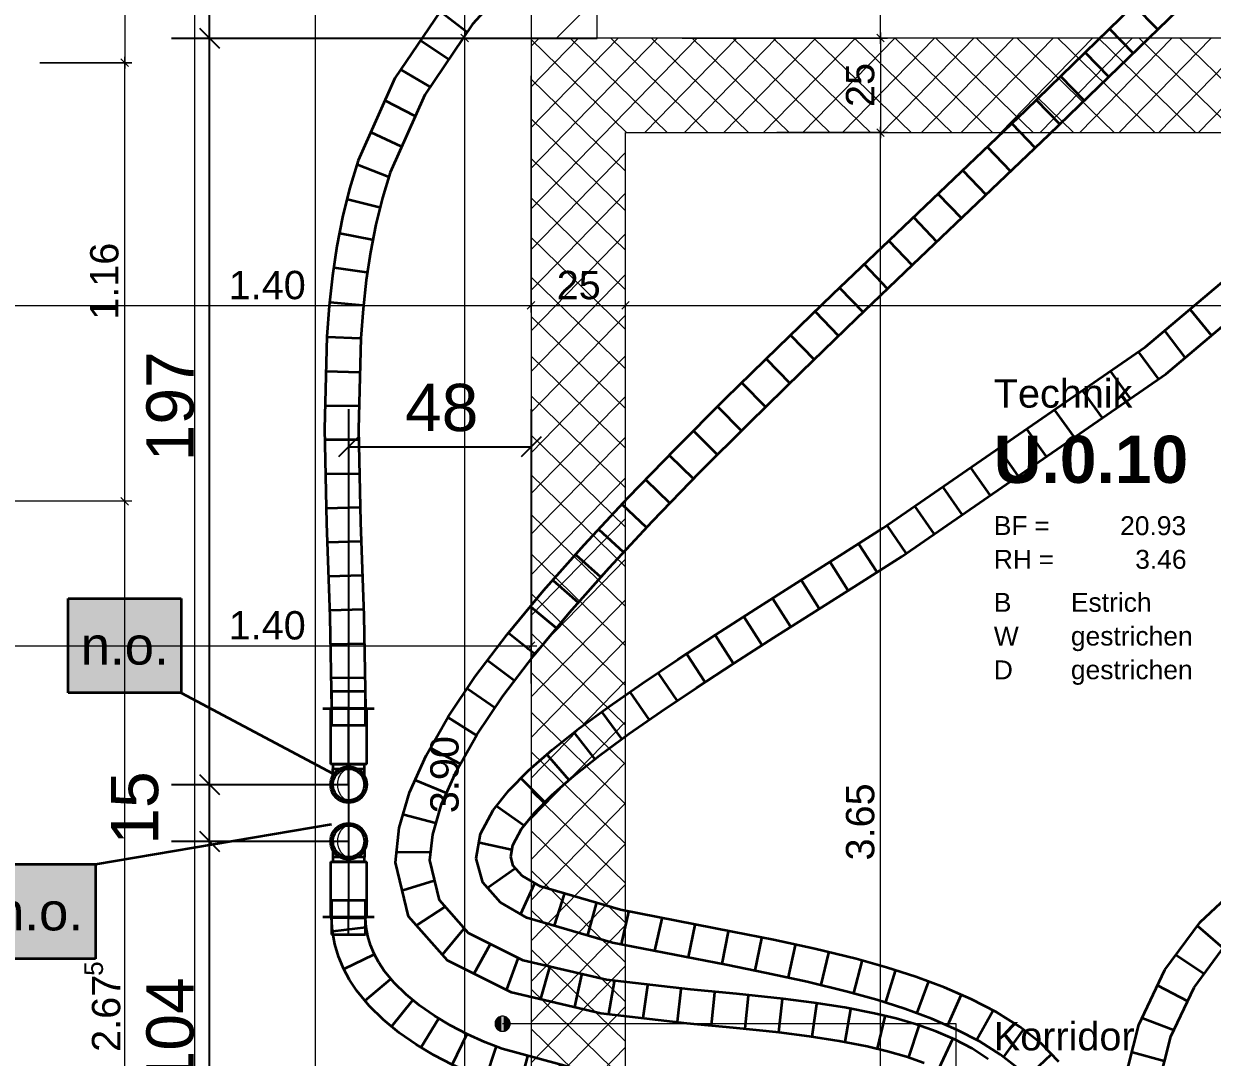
# Model space of a CAD drawing. Extents: x 0 to 1189, y 0 to 841.
# Drawn here: x 138.9 to 201.8, y 480.2 to 534.9 of the extents above; entities that cross this region are included whole.
import ezdxf
from ezdxf.lldxf.tags import DXFTag

# ---------------------------------------------------------------- set-up
doc = ezdxf.new("R2010")
doc.units = 0
doc.linetypes.add('_Hiddenline_', pattern=[3, 2, -1])
doc.layers.get('0').update_dxf_attribs({"lineweight": 35})
for name, color, linetype, lineweight in [('211.5 Stahlbeton Kontur', 7, 'Continuous', 25), ('211.5 Stahlbeton Schraffur', 7, 'Continuous', 25), ('211.6 Mauerwerk Kontur', 7, 'Continuous', 25), ('211.6 Mauerwerk Schraffur', 7, 'Continuous', 25), ('Bemassung', 7, 'Continuous', 25), ('Gebäude Kontur', 7, 'Continuous', 25), ('Raumstempel', 7, 'Continuous', 25)]:
    doc.layers.add(name, color=color, linetype=linetype, lineweight=lineweight)
for name, color, linetype, lineweight, true_color in [('L_Abluft_eingelegt', 7, 'fein_strichliert', 35, 0xffcc00), ('L_Mass', 5, 'Continuous', 25, 0x0000ff), ('L_Zuluft_eingelegt', 1, 'fein_strichliert', 35, 0xff0000)]:
    doc.layers.add(name, color=color, linetype=linetype, lineweight=lineweight, true_color=true_color)
doc.styles.get("Standard").update_dxf_attribs({"font": 'arial.ttf'})
tags = doc.linetypes.add('fein_strichliert', pattern=[4, 1, -2, 1]).pattern_tags.tags
tags[8:9] = [DXFTag(74, 4), DXFTag(75, 0), DXFTag(340, '0'), DXFTag(46, 0.0), DXFTag(50, 0.0), DXFTag(44, 0.0), DXFTag(45, 0.0)]
tags[6:7] = [DXFTag(74, 4), DXFTag(75, 0), DXFTag(340, '0'), DXFTag(46, 0.0), DXFTag(50, 0.0), DXFTag(44, 0.0), DXFTag(45, 0.0)]
tags[4:5] = [DXFTag(74, 4), DXFTag(75, 0), DXFTag(340, '0'), DXFTag(46, 0.0), DXFTag(50, 0.0), DXFTag(44, 0.0), DXFTag(45, 0.0)]
tags = doc.linetypes.add('Strichlin_lang', pattern=[0.5, 0.3, -0.2]).pattern_tags.tags
tags[6:7] = [DXFTag(74, 4), DXFTag(75, 0), DXFTag(340, '0'), DXFTag(46, 1.0), DXFTag(50, 0.0), DXFTag(44, 0.0), DXFTag(45, 0.0)]
tags[4:5] = [DXFTag(74, 4), DXFTag(75, 0), DXFTag(340, '0'), DXFTag(46, 1.0), DXFTag(50, 0.0), DXFTag(44, 0.0), DXFTag(45, 0.0)]
tags = doc.linetypes.add('STRICHPUNKT2', pattern=[12.7, 6.35, -3.175, 0, -3.175]).pattern_tags.tags
tags[10:11] = [DXFTag(74, 4), DXFTag(75, 0), DXFTag(340, '0'), DXFTag(46, 0.0), DXFTag(50, 0.0), DXFTag(44, 0.0), DXFTag(45, 0.0)]
tags[8:9] = [DXFTag(74, 4), DXFTag(75, 0), DXFTag(340, '0'), DXFTag(46, 0.0), DXFTag(50, 0.0), DXFTag(44, 0.0), DXFTag(45, 0.0)]
tags[6:7] = [DXFTag(74, 4), DXFTag(75, 0), DXFTag(340, '0'), DXFTag(46, 0.0), DXFTag(50, 0.0), DXFTag(44, 0.0), DXFTag(45, 0.0)]
tags[4:5] = [DXFTag(74, 4), DXFTag(75, 0), DXFTag(340, '0'), DXFTag(46, 0.0), DXFTag(50, 0.0), DXFTag(44, 0.0), DXFTag(45, 0.0)]

# ---------------------------------------------------------------- blocks, each defined once
blk = doc.blocks.new('Referenz-A0SO6TOG06', base_point=(4.401, 96.704))
at = {"layer": '211.5 Stahlbeton Kontur', "color": 0, "lineweight": 18}
for p, q in [((165.739, 534.141), (165.736, 456.142)), ((269.939, 534.138), (165.739, 534.141)), ((170.736, 456.141), (170.739, 529.141)), ((170.739, 529.141), (327.339, 529.136))]:
    blk.add_line(p, q, dxfattribs=at)
at = {"layer": '211.5 Stahlbeton Schraffur', "color": 0, "lineweight": 13}
for p, q in [((165.738, 525.104), (174.531, 534.141)), ((165.739, 533.709), (166.16, 534.141)), ((165.739, 531.558), (168.253, 534.141)), ((165.739, 529.407), (170.345, 534.141)), ((165.739, 527.255), (172.438, 534.141)), ((170.793, 529.141), (165.739, 534.059)), ((172.944, 529.141), (167.805, 534.141)), ((175.095, 529.141), (169.956, 534.141)), ((171.759, 529.141), (176.624, 534.141)), ((177.246, 529.141), (172.107, 534.141)), ((173.852, 529.141), (178.716, 534.141)), ((179.397, 529.141), (174.258, 534.141)), ((175.945, 529.141), (180.809, 534.141)), ((181.549, 529.141), (176.409, 534.141)), ((178.037, 529.141), (182.902, 534.141)), ((183.7, 529.141), (178.56, 534.141)), ((180.13, 529.141), (184.995, 534.141)), ((185.851, 529.141), (180.711, 534.141)), ((182.223, 529.141), (187.087, 534.141)), ((188.002, 529.141), (182.863, 534.141)), ((184.316, 529.141), (189.18, 534.141)), ((190.153, 529.141), (185.014, 534.141)), ((186.408, 529.141), (191.273, 534.141)), ((192.304, 529.141), (187.165, 534.141)), ((188.501, 529.141), (193.366, 534.141)), ((194.455, 529.141), (189.316, 534.141)), ((190.594, 529.141), (195.459, 534.141)), ((196.606, 529.14), (191.467, 534.141)), ((192.687, 529.141), (197.551, 534.14)), ((198.757, 529.14), (193.618, 534.141)), ((194.779, 529.14), (199.644, 534.14)), ((200.908, 529.14), (195.769, 534.141)), ((196.872, 529.14), (201.737, 534.14)), ((203.059, 529.14), (197.92, 534.14)), ((198.965, 529.14), (203.83, 534.14)), ((205.21, 529.14), (200.071, 534.14)), ((201.058, 529.14), (205.922, 534.14)), ((170.739, 527.102), (165.739, 531.966)), ((170.738, 525.009), (165.739, 529.873)), ((165.738, 522.953), (170.739, 528.092)), ((170.738, 522.916), (165.739, 527.781)), ((165.738, 520.802), (170.739, 525.941)), ((170.738, 520.823), (165.738, 525.688)), ((165.738, 518.651), (170.738, 523.79)), ((170.738, 518.73), (165.738, 523.595)), ((165.738, 516.5), (170.738, 521.639)), ((170.738, 516.638), (165.738, 521.502)), ((165.738, 514.349), (170.738, 519.488)), ((170.738, 514.545), (165.738, 519.41)), ((165.738, 512.198), (170.738, 517.337)), ((170.738, 512.452), (165.738, 517.317)), ((170.738, 510.359), (165.738, 515.224)), ((165.738, 510.047), (170.738, 515.186)), ((170.738, 508.267), (165.738, 513.131)), ((165.738, 507.896), (170.738, 513.035)), ((170.738, 506.174), (165.738, 511.038)), ((165.738, 505.745), (170.738, 510.884)), ((170.738, 504.081), (165.738, 508.946)), ((165.738, 503.594), (170.738, 508.733)), ((170.738, 501.988), (165.738, 506.853)), ((165.738, 501.443), (170.738, 506.582)), ((170.738, 499.896), (165.738, 504.76)), ((165.738, 499.291), (170.738, 504.431)), ((170.738, 497.803), (165.738, 502.667)), ((165.738, 497.14), (170.738, 502.28)), ((170.738, 495.71), (165.738, 500.575)), ((165.738, 494.989), (170.738, 500.128)), ((170.738, 493.617), (165.738, 498.482)), ((165.737, 492.838), (170.738, 497.977)), ((170.737, 491.524), (165.738, 496.389)), ((165.737, 490.687), (170.738, 495.826)), ((170.737, 489.432), (165.738, 494.296)), ((165.737, 488.536), (170.738, 493.675)), ((170.737, 487.339), (165.737, 492.204)), ((165.737, 486.385), (170.737, 491.524)), ((170.737, 485.246), (165.737, 490.111)), ((165.737, 484.234), (170.737, 489.373)), ((170.737, 483.153), (165.737, 488.018)), ((165.737, 482.083), (170.737, 487.222)), ((170.737, 481.061), (165.737, 485.925)), ((165.737, 479.932), (170.737, 485.071)), ((170.737, 478.968), (165.737, 483.833)), ((165.737, 477.781), (170.737, 482.92)), ((170.737, 476.875), (165.737, 481.74)), ((165.737, 475.63), (170.737, 480.769))]:
    blk.add_line(p, q, dxfattribs=at)
at = {"layer": '211.6 Mauerwerk Kontur', "color": 0, "lineweight": 18}
for p, q in [((165.739, 573.141), (165.739, 534.141)), ((169.24, 534.141), (169.24, 573.141)), ((165.739, 534.141), (169.24, 534.141))]:
    blk.add_line(p, q, dxfattribs=at)
at = {"layer": '211.6 Mauerwerk Schraffur', "color": 0, "lineweight": 13}
for p, q in [((167.081, 534.141), (169.24, 536.3)), ((169.203, 534.141), (169.24, 534.179))]:
    blk.add_line(p, q, dxfattribs=at)
at = {"layer": 'Bemassung', "color": 0, "lineweight": 13}
for p, q in [((184.23, 534.141), (184.23, 598.741)), ((162.23, 534.141), (162.23, 573.142)), ((144.23, 552.442), (144.23, 532.842)), ((163.739, 534.141), (161.855, 534.141)), ((163.739, 534.141), (161.855, 534.141)), ((162.43, 533.941), (162.03, 534.341)), ((162.03, 534.341), (162.43, 533.941)), ((162.23, 534.141), (162.23, 534.441)), ((162.23, 456.142), (162.23, 534.141)), ((162.23, 533.841), (162.23, 534.141)), ((173.739, 534.141), (184.605, 534.141)), ((184.605, 534.141), (177.24, 534.141)), ((184.03, 534.341), (184.43, 533.941)), ((184.43, 533.941), (184.03, 534.341)), ((184.23, 534.441), (184.23, 534.141)), ((184.23, 533.841), (184.23, 534.141)), ((184.23, 534.141), (184.23, 529.141)), ((144.605, 532.842), (139.739, 532.842)), ((139.739, 532.842), (144.605, 532.842)), ((144.43, 532.642), (144.03, 533.042)), ((144.03, 533.042), (144.43, 532.642)), ((144.23, 532.842), (144.23, 533.142)), ((144.23, 509.642), (144.23, 532.842)), ((144.23, 532.842), (144.23, 532.542)), ((165.739, 519.626), (165.739, 532.141)), ((165.739, 519.626), (165.739, 532.141)), ((184.605, 529.141), (178.739, 529.141)), ((178.739, 529.141), (184.605, 529.141)), ((184.43, 528.941), (184.03, 529.341)), ((184.03, 529.341), (184.43, 528.941)), ((184.23, 529.141), (184.23, 529.441)), ((184.23, 456.141), (184.23, 529.141)), ((184.23, 529.141), (184.23, 528.841)), ((170.739, 519.626), (170.739, 527.141)), ((170.739, 519.626), (170.739, 526.884)), ((165.539, 519.801), (165.939, 520.201)), ((165.939, 520.201), (165.539, 519.801)), ((170.939, 520.201), (170.539, 519.801)), ((170.539, 519.801), (170.939, 520.201)), ((137.738, 520.001), (165.739, 520.001)), ((165.439, 520.001), (165.739, 520.001)), ((165.739, 520.001), (166.039, 520.001)), ((165.739, 520.001), (170.739, 520.001)), ((170.439, 520.001), (170.739, 520.001)), ((170.739, 520.001), (256.739, 520.001)), ((170.739, 520.001), (171.039, 520.001)), ((144.605, 509.642), (133.738, 509.642)), ((144.605, 509.642), (139.738, 509.642)), ((144.03, 509.842), (144.43, 509.442)), ((144.43, 509.442), (144.03, 509.842)), ((144.23, 509.642), (144.23, 509.942)), ((144.23, 509.342), (144.23, 509.642)), ((144.23, 456.143), (144.23, 509.642)), ((137.738, 502.001), (165.738, 502.001)), ((165.538, 501.801), (165.938, 502.201)), ((165.738, 500.001), (165.738, 502.376)), ((165.738, 502.001), (166.038, 502.001))]:
    blk.add_line(p, q, dxfattribs=at)
at = {"layer": 'Gebäude Kontur', "color": 0, "linetype": 'Strichlin_lang', "lineweight": 13, "ltscale": 0.13}
for p, q in [((154.336, 388.637), (154.336, 545.741)), ((147.935, 382.241), (147.94, 539.341))]:
    blk.add_line(p, q, dxfattribs=at)
at = {"layer": 'Raumstempel', "color": 0, "lineweight": 13}
for p, q in [((163.833, 482.053), (163.83, 482.001)), ((163.83, 482.001), (163.833, 481.949)), ((163.843, 482.104), (163.833, 482.053)), ((163.833, 481.949), (163.843, 481.897)), ((163.86, 482.154), (163.843, 482.104)), ((163.843, 481.897), (163.86, 481.848)), ((163.883, 482.201), (163.86, 482.154)), ((163.86, 481.848), (163.883, 481.801)), ((163.912, 482.244), (163.883, 482.201)), ((163.947, 482.284), (163.912, 482.244)), ((163.986, 482.318), (163.947, 482.284)), ((164.03, 482.347), (163.986, 482.318)), ((164.077, 482.37), (164.03, 482.347)), ((164.126, 482.387), (164.077, 482.37)), ((164.177, 482.397), (164.126, 482.387)), ((164.23, 482.401), (164.177, 482.397)), ((164.282, 482.397), (164.23, 482.401)), ((188.23, 482.001), (164.23, 482.001)), ((164.333, 482.387), (164.282, 482.397)), ((164.383, 482.37), (164.333, 482.387)), ((164.43, 482.347), (164.383, 482.37)), ((164.473, 482.318), (164.43, 482.347)), ((164.512, 482.284), (164.473, 482.318)), ((164.547, 482.244), (164.512, 482.284)), ((164.576, 482.201), (164.547, 482.244)), ((164.599, 482.154), (164.576, 482.201)), ((164.576, 481.801), (164.599, 481.848)), ((164.616, 482.104), (164.599, 482.154)), ((164.599, 481.848), (164.616, 481.897)), ((164.626, 482.053), (164.616, 482.104)), ((164.616, 481.897), (164.626, 481.949)), ((164.63, 482.001), (164.626, 482.053)), ((164.626, 481.949), (164.63, 482.001)), ((188.23, 460.001), (188.23, 482.001)), ((163.883, 481.801), (163.912, 481.757)), ((163.912, 481.757), (163.947, 481.718)), ((163.947, 481.718), (163.986, 481.684)), ((163.986, 481.684), (164.03, 481.654)), ((164.03, 481.654), (164.077, 481.631)), ((164.077, 481.631), (164.126, 481.615)), ((164.126, 481.615), (164.177, 481.604)), ((164.177, 481.604), (164.23, 481.601)), ((164.23, 481.601), (164.282, 481.604)), ((164.282, 481.604), (164.333, 481.615)), ((164.333, 481.615), (164.383, 481.631)), ((164.383, 481.631), (164.43, 481.654)), ((164.43, 481.654), (164.473, 481.684)), ((164.473, 481.684), (164.512, 481.718)), ((164.512, 481.718), (164.547, 481.757)), ((164.547, 481.757), (164.576, 481.801))]:
    blk.add_line(p, q, dxfattribs=at)
for points in [[(163.835, 482.001), (163.83, 482.001), (163.835, 482.063)], [(163.835, 481.938), (163.835, 482.001), (163.83, 482.001)], [(163.849, 482.063), (163.835, 482.063), (163.849, 482.124)], [(163.844, 481.938), (163.835, 481.938), (163.835, 482.063)], [(163.849, 481.877), (163.849, 482.063), (163.835, 482.063)], [(163.849, 481.877), (163.844, 481.938), (163.835, 481.938)], [(163.873, 482.124), (163.849, 482.124), (163.873, 482.182)], [(163.869, 481.877), (163.849, 481.877), (163.849, 482.124)], [(163.873, 481.819), (163.873, 482.124), (163.849, 482.124)], [(163.873, 481.819), (163.869, 481.877), (163.849, 481.877)], [(163.906, 482.182), (163.873, 482.182), (163.906, 482.236)], [(163.902, 481.819), (163.873, 481.819), (163.873, 482.182)], [(163.906, 481.766), (163.906, 482.182), (163.873, 482.182)], [(163.906, 481.766), (163.902, 481.819), (163.873, 481.819)], [(163.947, 482.236), (163.906, 482.236), (163.947, 482.284)], [(163.943, 481.766), (163.906, 481.766), (163.906, 482.236)], [(163.947, 481.718), (163.947, 482.236), (163.906, 482.236)], [(163.994, 482.284), (163.947, 482.284), (163.994, 482.324)], [(163.991, 481.718), (163.947, 481.718), (163.947, 482.284)], [(163.994, 481.677), (163.994, 482.284), (163.947, 482.284)], [(164.048, 482.324), (163.994, 482.324), (164.048, 482.357)], [(164.045, 481.677), (163.994, 481.677), (163.994, 482.324)], [(164.048, 481.644), (164.048, 482.324), (163.994, 482.324)], [(164.106, 482.357), (164.048, 482.357), (164.106, 482.381)], [(164.104, 481.644), (164.048, 481.644), (164.048, 482.357)], [(164.106, 481.62), (164.106, 482.357), (164.048, 482.357)], [(164.167, 482.381), (164.106, 482.381), (164.167, 482.396)], [(164.166, 481.62), (164.106, 481.62), (164.106, 482.381)], [(164.167, 481.606), (164.167, 482.381), (164.106, 482.381)], [(164.23, 482.396), (164.167, 482.396), (164.23, 482.401)], [(164.229, 481.606), (164.167, 481.606), (164.167, 482.396)], [(164.23, 481.601), (164.23, 482.396), (164.167, 482.396)], [(164.292, 481.606), (164.23, 481.606), (164.23, 482.401)], [(164.292, 482.396), (164.23, 482.396), (164.23, 482.401)], [(164.292, 481.606), (164.292, 482.396), (164.23, 482.396)], [(164.353, 481.62), (164.292, 481.62), (164.292, 482.396)], [(164.353, 482.381), (164.293, 482.381), (164.292, 482.396)], [(164.353, 481.62), (164.353, 482.381), (164.293, 482.381)], [(164.411, 481.644), (164.353, 481.644), (164.353, 482.381)], [(164.411, 482.357), (164.355, 482.357), (164.353, 482.381)], [(164.411, 481.644), (164.411, 482.357), (164.355, 482.357)], [(164.465, 481.677), (164.411, 481.677), (164.411, 482.357)], [(164.465, 482.324), (164.414, 482.324), (164.411, 482.357)], [(164.465, 481.677), (164.465, 482.324), (164.414, 482.324)], [(164.512, 481.718), (164.465, 481.718), (164.465, 482.324)], [(164.512, 482.284), (164.468, 482.284), (164.465, 482.324)], [(164.512, 481.718), (164.512, 482.284), (164.468, 482.284)], [(164.553, 481.766), (164.512, 481.766), (164.512, 482.284)], [(164.553, 482.236), (164.516, 482.236), (164.512, 482.284)], [(164.553, 481.766), (164.553, 482.236), (164.516, 482.236)], [(164.586, 481.819), (164.553, 481.819), (164.553, 482.236)], [(164.586, 482.182), (164.557, 482.182), (164.553, 482.236)], [(164.553, 481.766), (164.586, 481.819), (164.553, 481.819)], [(164.586, 481.819), (164.586, 482.182), (164.557, 482.182)], [(164.61, 481.877), (164.586, 481.877), (164.586, 482.182)], [(164.61, 482.124), (164.591, 482.124), (164.586, 482.182)], [(164.586, 481.819), (164.61, 481.877), (164.586, 481.877)], [(164.61, 481.877), (164.61, 482.124), (164.591, 482.124)], [(164.625, 481.938), (164.61, 481.938), (164.61, 482.124)], [(164.625, 482.063), (164.615, 482.063), (164.61, 482.124)], [(164.61, 481.877), (164.625, 481.938), (164.61, 481.938)], [(164.625, 481.938), (164.625, 482.063), (164.615, 482.063)], [(164.63, 482.001), (164.625, 482.001), (164.625, 482.063)], [(164.625, 481.938), (164.63, 482.001), (164.625, 482.001)], [(163.947, 481.718), (163.943, 481.766), (163.906, 481.766)], [(163.994, 481.677), (163.991, 481.718), (163.947, 481.718)], [(164.048, 481.644), (164.045, 481.677), (163.994, 481.677)], [(164.106, 481.62), (164.104, 481.644), (164.048, 481.644)], [(164.167, 481.606), (164.166, 481.62), (164.106, 481.62)], [(164.23, 481.601), (164.229, 481.606), (164.167, 481.606)], [(164.23, 481.601), (164.292, 481.606), (164.23, 481.606)], [(164.292, 481.606), (164.353, 481.62), (164.292, 481.62)], [(164.353, 481.62), (164.411, 481.644), (164.353, 481.644)], [(164.411, 481.644), (164.465, 481.677), (164.411, 481.677)], [(164.465, 481.677), (164.512, 481.718), (164.465, 481.718)], [(164.512, 481.718), (164.553, 481.766), (164.512, 481.766)]]:
    blk.add_solid(points, dxfattribs=at)
at = {"layer": 'Bemassung', "color": 0, "linetype": 'Continuous', "lineweight": 13, "ltscale": 0.13, "attachment_point": 1, "rotation": 90}
for s, insert, char_height in [('{\\fArial;25}', (182.403, 530.497), 1.5), ('{\\fArial;1.16}', (142.401, 519.24), 1.5), ('{\\fArial;3.90}', (160.403, 493.14), 1.5), ('{\\fArial;3.65}', (182.403, 490.639), 1.5), ('{\\fArial;5}', (142.091, 484.533), 0.99), ('{\\fArial;2.67}', (142.496, 480.513), 1.5)]:
    blk.add_mtext(s, dxfattribs=dict(at, insert=insert, char_height=char_height))
at = {"layer": 'Bemassung', "color": 0, "linetype": 'Continuous', "lineweight": 13, "ltscale": 0.13, "char_height": 1.5, "attachment_point": 1}
for s, insert in [('{\\fArial;1.40}', (149.736, 521.829)), ('{\\fArial;25}', (167.095, 521.828)), ('{\\fArial;1.40}', (149.736, 503.829))]:
    blk.add_mtext(s, dxfattribs=dict(at, insert=insert))
at = {"layer": 'Raumstempel', "color": 0, "lineweight": 13, "attachment_point": 1}
for s, insert, char_height in [('{\\fArial;Technik}', (190.23, 516.093), 1.5), ('{\\fArial|b1|i0;U.0.10}', (190.23, 513.108), 2.5), ('{\\fArial;20.93}', (196.916, 508.848), 1), ('{\\fArial;BF}', (190.23, 508.855), 1), ('{\\fArial;=}', (192.376, 508.855), 1), ('{\\fArial;RH}', (190.23, 507.069), 1), ('{\\fArial;3.46}', (197.713, 507.068), 1), ('{\\fArial;=}', (192.601, 507.069), 1), ('{\\fArial;B}', (190.23, 504.792), 1), ('{\\fArial;Estrich}', (194.31, 504.793), 1), ('{\\fArial;W}', (190.23, 503.006), 1), ('{\\fArial;gestrichen}', (194.31, 503.009), 1), ('{\\fArial;D}', (190.23, 501.22), 1), ('{\\fArial;gestrichen}', (194.31, 501.226), 1), ('{\\fArial;Korridor}', (190.23, 482.093), 1.5)]:
    blk.add_mtext(s, dxfattribs=dict(at, insert=insert, char_height=char_height))
blk = doc.blocks.new('Lüftungsrohr ComfoTube 90_ Rolle à 50 m-A0SO6TOI06', base_point=(196.775, 474.934))
at = {"color": 0, "linetype": 'ByBlock', "lineweight": -2, "ltscale": 0.35}
for p, q in [((201.153, 487.381), (203.464, 489.547)), ((199.285, 484.851), (201.153, 487.381)), ((201.026, 487.165), (202.347, 486.023)), ((199.896, 485.637), (201.34, 484.655)), ((200.833, 483.926), (202.499, 486.184)), ((197.909, 481.939), (199.285, 484.851)), ((198.919, 484.017), (200.465, 483.207)), ((199.604, 481.327), (200.833, 483.926)), ((197.062, 478.638), (197.909, 481.939)), ((198.108, 482.299), (199.737, 481.671)), ((198.84, 478.344), (199.604, 481.327)), ((197.563, 480.494), (199.249, 480.039))]:
    blk.add_line(p, q, dxfattribs=at)
blk = doc.blocks.new('Lüftungsrohr ComfoTube 90_ Rolle à 50 m-A0SO6TRI06', base_point=(162.825, 474.934))
at = {"color": 0, "linetype": 'ByBlock', "lineweight": -2, "ltscale": 0.35}
for p, q in [((198.252, 517.806), (204.373, 522.982)), ((199.343, 516.38), (205.617, 521.685)), ((200.629, 519.785), (201.733, 518.432)), ((199.273, 518.637), (200.339, 517.254)), ((184.364, 508.216), (198.252, 517.806)), ((197.886, 517.524), (198.921, 516.118)), ((196.407, 516.503), (197.437, 515.093)), ((185.355, 506.722), (199.343, 516.38)), ((194.929, 515.482), (195.953, 514.068)), ((193.45, 514.461), (194.469, 513.044)), ((191.972, 513.441), (192.985, 512.019)), ((190.493, 512.42), (191.501, 510.994)), ((189.015, 511.399), (190.017, 509.97)), ((187.536, 510.378), (188.533, 508.945)), ((186.058, 509.358), (187.049, 507.92)), ((184.579, 508.337), (185.565, 506.896)), ((182.066, 506.751), (184.364, 508.216)), ((183.081, 507.37), (184.039, 505.911)), ((179.807, 505.317), (182.066, 506.751)), ((181.573, 506.41), (182.51, 504.937)), ((183.029, 505.238), (185.355, 506.722)), ((177.614, 503.925), (179.807, 505.317)), ((180.054, 505.446), (180.99, 503.972)), ((180.767, 503.804), (183.029, 505.238)), ((178.533, 504.481), (179.471, 503.008)), ((175.506, 502.574), (177.614, 503.925)), ((177.014, 503.512), (177.955, 502.042)), ((178.578, 502.413), (180.767, 503.804)), ((173.501, 501.267), (175.506, 502.574)), ((175.495, 502.539), (176.443, 501.073)), ((176.479, 501.068), (178.578, 502.413)), ((173.981, 501.553), (174.94, 500.093)), ((171.615, 500.005), (173.501, 501.267)), ((174.489, 499.771), (176.479, 501.068)), ((172.474, 500.552), (173.449, 499.103)), ((169.867, 498.787), (171.615, 500.005)), ((170.976, 499.531), (171.972, 498.097)), ((172.626, 498.524), (174.489, 499.771)), ((168.273, 497.614), (169.867, 498.787)), ((169.491, 498.481), (170.517, 497.068)), ((170.911, 497.329), (172.626, 498.524)), ((166.848, 496.485), (168.273, 497.614)), ((168.027, 497.389), (169.096, 496.009)), ((169.361, 496.189), (170.911, 497.329)), ((165.609, 495.397), (166.848, 496.485)), ((166.595, 496.231), (167.729, 494.904)), ((167.997, 495.108), (169.361, 496.189)), ((164.57, 494.344), (165.609, 495.397)), ((166.841, 494.092), (167.997, 495.108)), ((165.217, 494.966), (166.455, 493.735)), ((163.74, 493.304), (164.57, 494.344)), ((165.913, 493.152), (166.841, 494.092)), ((163.065, 492.056), (163.74, 493.304)), ((163.934, 493.507), (165.36, 492.499)), ((165.241, 492.31), (165.913, 493.152)), ((162.825, 490.745), (163.065, 492.056)), ((164.777, 491.453), (165.241, 492.31)), ((163.005, 491.594), (164.711, 491.222)), ((164.663, 490.83), (164.777, 491.453)), ((163.182, 489.468), (162.825, 490.745)), ((164.797, 490.35), (164.663, 490.83)), ((163.445, 489.217), (164.876, 490.217)), ((165.266, 489.823), (164.797, 490.35)), ((164.115, 488.419), (163.182, 489.468)), ((165.194, 487.82), (165.918, 489.409)), ((166.233, 489.257), (165.266, 489.823)), ((170.477, 488.023), (166.233, 489.257)), ((166.985, 487.196), (167.511, 488.861)), ((165.52, 487.597), (164.115, 488.419)), ((168.75, 486.683), (169.204, 488.369)), ((170.055, 486.279), (165.52, 487.597)), ((176.404, 486.868), (170.477, 488.023)), ((170.517, 486.213), (170.913, 487.914)), ((172.293, 485.867), (172.67, 487.572)), ((174.07, 485.52), (174.427, 487.229)), ((175.846, 485.174), (176.184, 486.887)), ((178.568, 486.439), (176.404, 486.868)), ((176.058, 485.109), (170.055, 486.279)), ((177.606, 484.826), (177.955, 486.536)), ((180.762, 485.964), (178.568, 486.439)), ((179.355, 484.458), (179.73, 486.163)), ((182.94, 485.429), (180.762, 485.964)), ((181.092, 484.061), (181.501, 485.758)), ((178.204, 484.683), (176.058, 485.109)), ((182.816, 483.627), (183.268, 485.313)), ((184.547, 484.979), (182.94, 485.429)), ((186.109, 484.48), (184.547, 484.979)), ((180.358, 484.217), (178.204, 484.683)), ((184.509, 483.134), (185.031, 484.8)), ((187.611, 483.925), (186.109, 484.48)), ((182.485, 483.695), (180.358, 484.217)), ((186.172, 482.57), (186.777, 484.208)), ((189.038, 483.306), (187.611, 483.925)), ((184.032, 483.262), (182.485, 483.695)), ((185.525, 482.785), (184.032, 483.262)), ((187.788, 481.92), (188.499, 483.514)), ((190.375, 482.614), (189.038, 483.306)), ((186.942, 482.261), (185.525, 482.785)), ((189.333, 481.161), (190.183, 482.686)), ((191.606, 481.839), (190.375, 482.614)), ((188.268, 481.686), (186.942, 482.261)), ((192.714, 480.97), (191.606, 481.839)), ((189.484, 481.056), (188.268, 481.686)), ((190.759, 480.255), (191.792, 481.662)), ((190.572, 480.371), (189.484, 481.056)), ((193.678, 479.995), (192.714, 480.97)), ((191.518, 479.629), (190.572, 480.371)), ((192, 479.175), (193.261, 480.383))]:
    blk.add_line(p, q, dxfattribs=at)
blk = doc.blocks.new('Lüftungsrohr ComfoTube 90_ Rolle à 50 m-A0SO6TSQ06', base_point=(158.571, 474.934))
at = {"color": 0, "linetype": 'ByBlock', "lineweight": -2, "ltscale": 0.35}
for p, q in [((191.92, 530.338), (199.261, 537.46)), ((193.164, 529.044), (200.525, 536.185)), ((197.656, 535.868), (198.881, 534.624)), ((196.365, 534.616), (197.587, 533.369)), ((195.075, 533.365), (196.293, 532.114)), ((193.785, 532.113), (195, 530.859)), ((184.704, 523.456), (191.92, 530.338)), ((192.494, 530.861), (193.706, 529.604)), ((185.944, 522.158), (193.164, 529.044)), ((191.197, 529.615), (192.407, 528.356)), ((189.895, 528.373), (191.104, 527.113)), ((188.593, 527.131), (189.801, 525.871)), ((187.291, 525.889), (188.498, 524.628)), ((185.989, 524.648), (187.195, 523.385)), ((181.714, 520.597), (184.704, 523.456)), ((184.686, 523.406), (185.892, 522.143)), ((182.957, 519.303), (185.944, 522.158)), ((183.385, 522.161), (184.592, 520.9)), ((182.083, 520.916), (183.292, 519.656)), ((178.815, 517.8), (181.714, 520.597)), ((180.784, 519.666), (181.996, 518.41)), ((180.067, 516.513), (182.957, 519.303)), ((179.487, 518.415), (180.703, 517.161)), ((176.028, 515.071), (178.815, 517.8)), ((178.195, 517.158), (179.414, 515.909)), ((177.291, 513.795), (180.067, 516.513)), ((176.906, 515.896), (178.131, 514.652)), ((173.374, 512.413), (176.028, 515.071)), ((175.622, 514.629), (176.853, 513.391)), ((174.346, 513.352), (175.584, 512.121)), ((174.653, 511.154), (177.291, 513.795)), ((170.871, 509.832), (173.374, 512.413)), ((173.074, 512.069), (174.321, 510.847)), ((171.816, 510.772), (173.073, 509.56)), ((172.172, 508.595), (174.653, 511.154)), ((168.541, 507.333), (170.871, 509.832)), ((170.564, 509.467), (171.833, 508.267)), ((169.87, 506.126), (172.172, 508.595)), ((169.33, 508.143), (170.613, 506.958)), ((166.404, 504.921), (168.541, 507.333)), ((168.107, 506.806), (169.406, 505.639)), ((167.768, 503.753), (169.87, 506.126)), ((166.904, 505.448), (168.222, 504.302)), ((164.48, 502.598), (166.404, 504.921)), ((165.726, 504.064), (167.067, 502.945)), ((165.887, 501.482), (167.768, 503.753)), ((162.788, 500.367), (164.48, 502.598)), ((164.565, 502.662), (165.931, 501.574)), ((164.249, 499.323), (165.887, 501.482)), ((163.457, 501.209), (164.857, 500.165)), ((161.349, 498.231), (162.788, 500.367)), ((162.384, 499.724), (163.822, 498.733)), ((162.874, 497.284), (164.249, 499.323)), ((160.182, 496.189), (161.349, 498.231)), ((161.357, 498.196), (162.84, 497.273)), ((161.785, 495.376), (162.874, 497.284)), ((160.435, 496.582), (161.977, 495.762)), ((159.311, 494.236), (160.182, 496.189)), ((160.999, 493.615), (161.785, 495.376)), ((159.627, 494.884), (161.238, 494.212)), ((158.763, 492.367), (159.311, 494.236)), ((160.531, 492.018), (160.999, 493.615)), ((158.996, 493.076), (160.684, 492.629)), ((158.571, 490.53), (158.763, 492.367)), ((160.388, 490.647), (160.531, 492.018)), ((158.658, 491.078), (160.404, 491.094)), ((160.889, 488.535), (160.388, 490.647)), ((159.247, 487.682), (158.571, 490.53)), ((158.945, 489.067), (160.614, 489.581)), ((159.701, 487.22), (161.164, 488.173)), ((162.431, 486.794), (160.889, 488.535)), ((161.317, 485.344), (159.247, 487.682)), ((161.07, 485.676), (162.183, 487.021)), ((165.315, 485.35), (162.431, 486.794)), ((162.725, 484.668), (163.575, 486.193)), ((164.701, 483.651), (161.317, 485.344)), ((164.457, 483.806), (165.061, 485.444)), ((169.735, 484.317), (165.315, 485.35)), ((166.249, 483.315), (166.73, 484.993)), ((168.053, 482.892), (168.432, 484.596)), ((174.178, 483.807), (169.735, 484.317)), ((169.859, 482.522), (170.149, 484.243)), ((171.669, 482.313), (171.914, 484.042)), ((173.48, 482.105), (173.68, 483.839)), ((176.606, 483.577), (174.178, 483.807)), ((169.427, 482.545), (164.701, 483.651)), ((175.281, 481.924), (175.461, 483.66)), ((179.083, 483.315), (176.606, 483.577)), ((177.072, 481.747), (177.253, 483.484)), ((178.853, 481.559), (179.051, 483.294)), ((180.73, 483.105), (179.083, 483.315)), ((182.347, 482.853), (180.73, 483.105)), ((173.991, 482.021), (169.427, 482.545)), ((180.613, 481.332), (180.862, 483.06)), ((183.915, 482.548), (182.347, 482.853)), ((182.357, 481.048), (182.671, 482.765)), ((185.054, 482.276), (183.915, 482.548)), ((176.427, 481.791), (173.991, 482.021)), ((184.073, 480.69), (184.478, 482.388)), ((186.146, 481.961), (185.054, 482.276)), ((185.738, 480.228), (186.281, 481.887)), ((187.187, 481.596), (186.146, 481.961)), ((178.875, 481.532), (176.427, 481.791)), ((180.478, 481.328), (178.875, 481.532)), ((182.038, 481.085), (180.478, 481.328)), ((188.17, 481.176), (187.187, 481.596)), ((187.317, 479.615), (188.056, 481.197)), ((183.534, 480.794), (182.038, 481.085)), ((184.596, 480.54), (183.534, 480.794)), ((189.085, 480.691), (188.17, 481.176)), ((189.925, 480.132), (189.085, 480.691)), ((185.6, 480.25), (184.596, 480.54)), ((186.537, 479.922), (185.6, 480.25))]:
    blk.add_line(p, q, dxfattribs=at)
blk = doc.blocks.new('Kunststoffbogen 90°-A0SO6TU806', base_point=(155.122, 493.691))
at = {"color": 0, "linetype": 'ByBlock', "lineweight": -2, "ltscale": 0.35}
for p, q in [((155.122, 498.671), (155.122, 495.731)), ((155.685, 498.671), (155.122, 498.671)), ((156.48, 498.671), (155.685, 498.671)), ((157.042, 498.671), (156.48, 498.671)), ((157.042, 495.731), (157.042, 498.671)), ((155.685, 495.731), (155.122, 495.731)), ((155.242, 495.731), (155.242, 495.491)), ((155.242, 495.731), (155.735, 495.731)), ((156.48, 495.731), (155.685, 495.731)), ((155.735, 495.731), (156.43, 495.731)), ((156.43, 495.731), (156.922, 495.731)), ((157.042, 495.731), (156.48, 495.731)), ((156.922, 495.491), (156.922, 495.731)), ((155.155, 494.899), (155.251, 495.131)), ((155.242, 495.273), (155.242, 495.491)), ((155.242, 495.491), (155.735, 495.491)), ((155.242, 495.071), (155.242, 495.273)), ((155.242, 494.897), (155.242, 495.071)), ((155.251, 495.131), (155.404, 495.33)), ((155.271, 494.868), (155.355, 495.071)), ((155.355, 495.071), (155.489, 495.245)), ((155.404, 495.33), (155.602, 495.482)), ((155.489, 495.245), (155.662, 495.378)), ((155.602, 495.482), (155.834, 495.578)), ((155.662, 495.378), (155.865, 495.462)), ((155.735, 495.491), (156.43, 495.491)), ((155.834, 495.578), (156.082, 495.611)), ((155.865, 495.462), (156.082, 495.491)), ((156.082, 495.611), (156.331, 495.578)), ((156.082, 495.491), (156.3, 495.462)), ((156.3, 495.462), (156.502, 495.378)), ((156.331, 495.578), (156.562, 495.482)), ((156.43, 495.491), (156.922, 495.491)), ((156.502, 495.378), (156.676, 495.245)), ((156.562, 495.482), (156.761, 495.33)), ((156.676, 495.245), (156.81, 495.071)), ((156.761, 495.33), (156.914, 495.131)), ((156.81, 495.071), (156.894, 494.868)), ((156.914, 495.131), (157.01, 494.899)), ((156.922, 495.273), (156.922, 495.491)), ((156.922, 495.071), (156.922, 495.273)), ((156.922, 494.897), (156.922, 495.071)), ((155.122, 494.651), (155.155, 494.899)), ((155.155, 494.402), (155.122, 494.651)), ((155.251, 494.171), (155.155, 494.402)), ((155.242, 494.763), (155.242, 494.897)), ((155.242, 494.651), (155.271, 494.868)), ((155.242, 494.679), (155.242, 494.763)), ((155.242, 494.651), (155.242, 494.679)), ((155.271, 494.433), (155.242, 494.651)), ((155.355, 494.231), (155.271, 494.433)), ((156.894, 494.433), (156.81, 494.231)), ((156.894, 494.868), (156.922, 494.651)), ((156.922, 494.651), (156.894, 494.433)), ((157.01, 494.402), (156.914, 494.171)), ((156.922, 494.763), (156.922, 494.897)), ((156.922, 494.679), (156.922, 494.763)), ((156.922, 494.651), (156.922, 494.679)), ((157.01, 494.899), (157.042, 494.651)), ((157.042, 494.651), (157.01, 494.402)), ((155.404, 493.972), (155.251, 494.171)), ((155.489, 494.057), (155.355, 494.231)), ((155.602, 493.819), (155.404, 493.972)), ((155.662, 493.923), (155.489, 494.057)), ((155.834, 493.723), (155.602, 493.819)), ((155.865, 493.839), (155.662, 493.923)), ((156.082, 493.811), (155.865, 493.839)), ((156.3, 493.839), (156.082, 493.811)), ((156.502, 493.923), (156.3, 493.839)), ((156.562, 493.819), (156.331, 493.723)), ((156.676, 494.057), (156.502, 493.923)), ((156.761, 493.972), (156.562, 493.819)), ((156.81, 494.231), (156.676, 494.057)), ((156.914, 494.171), (156.761, 493.972)), ((156.082, 493.691), (155.834, 493.723)), ((156.331, 493.723), (156.082, 493.691))]:
    blk.add_line(p, q, dxfattribs=at)
at = {"color": 0, "linetype": 'STRICHPUNKT2', "lineweight": 25, "ltscale": 0.25}
for p, q in [((156.082, 495.491), (156.082, 498.671)), ((156.082, 495.273), (156.082, 495.491)), ((156.082, 495.071), (156.082, 495.273)), ((156.082, 494.897), (156.082, 495.071)), ((156.082, 494.763), (156.082, 494.897)), ((156.082, 494.679), (156.082, 494.763)), ((156.082, 494.651), (156.082, 494.679)), ((156.082, 494.651), (156.082, 494.651))]:
    blk.add_line(p, q, dxfattribs=at)
at = {"color": 0, "linetype": '_Hiddenline_', "lineweight": 18}
for p, q in [((155.569, 495.02), (155.693, 495.239)), ((155.693, 495.239), (155.868, 495.42)), ((155.868, 495.42), (156.082, 495.551)), ((155.506, 494.776), (155.569, 495.02)), ((155.506, 494.525), (155.506, 494.776)), ((155.569, 494.282), (155.506, 494.525)), ((155.693, 494.062), (155.569, 494.282)), ((155.868, 493.881), (155.693, 494.062)), ((156.082, 493.751), (155.868, 493.881))]:
    blk.add_line(p, q, dxfattribs=at)
blk = doc.blocks.new('Bauteilbeschriftung-A0SO6TUA06', base_point=(141.234, 495.231))
at = {"color": 0, "linetype": 'Continuous', "lineweight": -2, "ltscale": 0.35}
for p, q in [((141.234, 504.501), (147.226, 504.501)), ((141.234, 499.501), (141.234, 504.501)), ((147.226, 504.501), (147.226, 499.501)), ((147.226, 499.501), (141.234, 499.501))]:
    blk.add_line(p, q, dxfattribs=at)
at = {"color": 0, "linetype": 'ByBlock', "lineweight": -2, "ltscale": 0.35}
blk.add_line((147.226, 499.501), (155.242, 495.231), dxfattribs=at)
at = {"color": 7, "linetype": 'ByBlock', "lineweight": -2, "ltscale": 0.35, "true_color": 0xffffff}
for points in [[(141.234, 499.501), (147.226, 499.501), (141.234, 504.501)], [(147.226, 499.501), (141.234, 504.501), (147.226, 504.501)]]:
    blk.add_solid(points, dxfattribs=at)
at = {"color": 0, "linetype": 'ByBlock', "lineweight": -2, "ltscale": 0.35, "insert": (141.9, 503.001), "char_height": 2, "attachment_point": 1}
blk.add_mtext('{\\fArial;n.o.}', dxfattribs=at)
blk = doc.blocks.new('Verbindungselement 90-A0SO6TUC06', base_point=(154.722, 497.771))
at = {"color": 0, "linetype": 'ByBlock', "lineweight": -2, "ltscale": 0.35}
for p, q in [((155.182, 499.571), (155.182, 497.771)), ((155.71, 499.571), (155.182, 499.571)), ((156.455, 499.571), (155.71, 499.571)), ((156.982, 499.571), (156.455, 499.571)), ((156.982, 497.771), (156.982, 499.571)), ((154.722, 498.671), (157.442, 498.671)), ((155.182, 498.671), (155.213, 498.671)), ((155.213, 498.671), (155.303, 498.671)), ((155.303, 498.671), (155.446, 498.671)), ((155.446, 498.671), (155.632, 498.671)), ((155.632, 498.671), (155.85, 498.671)), ((155.85, 498.671), (156.082, 498.671)), ((156.082, 498.671), (156.315, 498.671)), ((156.315, 498.671), (156.532, 498.671)), ((156.532, 498.671), (156.719, 498.671)), ((156.719, 498.671), (156.862, 498.671)), ((156.862, 498.671), (156.952, 498.671)), ((156.952, 498.671), (156.982, 498.671)), ((155.71, 497.771), (155.182, 497.771)), ((156.455, 497.771), (155.71, 497.771)), ((156.982, 497.771), (156.455, 497.771))]:
    blk.add_line(p, q, dxfattribs=at)
at = {"color": 0, "linetype": 'STRICHPUNKT2', "lineweight": 25, "ltscale": 0.25}
blk.add_line((156.082, 499.571), (156.082, 497.771), dxfattribs=at)
blk = doc.blocks.new('Lüftungsrohr ComfoTube 90_ Rolle à 50 m-A0SO6TUG06', base_point=(154.799, 498.691))
at = {"color": 0, "linetype": 'ByBlock', "lineweight": -2, "ltscale": 0.35}
for p, q in [((165.782, 538.293), (162.635, 534.878)), ((161.22, 535.998), (158.531, 532.025)), ((162.327, 534.474), (160.94, 535.534)), ((162.635, 534.878), (160.11, 531.148)), ((161.35, 533.028), (159.898, 533.998)), ((160.37, 531.585), (158.86, 532.461)), ((158.531, 532.025), (156.587, 527.662)), ((160.11, 531.148), (158.276, 527.031)), ((159.578, 530.024), (158.026, 530.823)), ((158.864, 528.416), (157.276, 529.142)), ((156.587, 527.662), (156.132, 526.167)), ((158.178, 526.809), (156.55, 527.441)), ((158.276, 527.031), (157.868, 525.69)), ((156.132, 526.167), (155.763, 524.665)), ((157.715, 525.18), (156.023, 525.61)), ((157.868, 525.69), (157.521, 524.278)), ((155.763, 524.665), (155.465, 523.131)), ((157.521, 524.278), (157.238, 522.826)), ((157.337, 523.473), (155.623, 523.803)), ((155.465, 523.131), (155.231, 521.569)), ((157.238, 522.826), (157.015, 521.336)), ((155.231, 521.569), (155.055, 519.983)), ((157.049, 521.741), (155.32, 521.985)), ((157.015, 521.336), (156.846, 519.813)), ((155.055, 519.983), (154.929, 518.365)), ((156.839, 519.99), (155.101, 520.161)), ((156.846, 519.813), (156.726, 518.271)), ((154.929, 518.365), (154.799, 513.465)), ((156.699, 518.248), (154.954, 518.316)), ((156.726, 518.271), (156.599, 513.46)), ((156.652, 516.46), (154.906, 516.504)), ((156.604, 514.673), (154.858, 514.693)), ((154.799, 513.465), (154.906, 508.482)), ((156.599, 513.46), (156.704, 508.534)), ((156.584, 512.885), (154.838, 512.882)), ((156.623, 511.095), (154.877, 511.073)), ((156.661, 509.305), (154.916, 509.263)), ((154.906, 508.482), (155.087, 503.526)), ((156.704, 508.534), (156.886, 503.577)), ((156.715, 507.51), (154.97, 507.46)), ((156.781, 505.711), (155.036, 505.662)), ((156.847, 503.912), (155.102, 503.863)), ((155.087, 503.526), (155.183, 498.691)), ((156.886, 503.577), (156.982, 498.691)), ((156.888, 502.105), (155.143, 502.071)), ((156.924, 500.297), (155.178, 500.28)), ((155.303, 498.691), (155.182, 498.691)), ((155.632, 498.691), (155.303, 498.691)), ((156.082, 498.691), (155.632, 498.691)), ((156.082, 498.691), (156.532, 498.691)), ((156.532, 498.691), (156.862, 498.691)), ((156.862, 498.691), (156.982, 498.691))]:
    blk.add_line(p, q, dxfattribs=at)
blk = doc.blocks.new('Verbindungselement 90-A0SO6TUI06', base_point=(154.722, 486.731))
at = {"color": 0, "linetype": 'ByBlock', "lineweight": -2, "ltscale": 0.35}
for p, q in [((155.182, 488.531), (155.182, 486.731)), ((155.182, 488.531), (155.71, 488.531)), ((155.71, 488.531), (156.455, 488.531)), ((156.455, 488.531), (156.982, 488.531)), ((156.982, 486.731), (156.982, 488.531)), ((157.442, 487.631), (154.722, 487.631)), ((155.213, 487.631), (155.182, 487.631)), ((155.303, 487.631), (155.213, 487.631)), ((155.446, 487.631), (155.303, 487.631)), ((155.632, 487.631), (155.446, 487.631)), ((155.85, 487.631), (155.632, 487.631)), ((156.082, 487.631), (155.85, 487.631)), ((156.315, 487.631), (156.082, 487.631)), ((156.532, 487.631), (156.315, 487.631)), ((156.719, 487.631), (156.532, 487.631)), ((156.862, 487.631), (156.719, 487.631)), ((156.952, 487.631), (156.862, 487.631)), ((156.982, 487.631), (156.952, 487.631)), ((155.182, 486.731), (155.71, 486.731)), ((155.71, 486.731), (156.455, 486.731)), ((156.455, 486.731), (156.982, 486.731))]:
    blk.add_line(p, q, dxfattribs=at)
at = {"color": 0, "linetype": 'STRICHPUNKT2', "lineweight": 25, "ltscale": 0.25}
blk.add_line((156.082, 486.731), (156.082, 488.531), dxfattribs=at)
blk = doc.blocks.new('Lüftungsrohr ComfoTube 90_ Rolle à 50 m-A0SO6TUK06', base_point=(155.182, 473.114))
at = {"color": 0, "linetype": 'ByBlock', "lineweight": -2, "ltscale": 0.35}
for p, q in [((155.303, 487.611), (155.182, 487.611)), ((155.224, 486.901), (155.182, 487.611)), ((155.632, 487.611), (155.303, 487.611)), ((156.082, 487.611), (155.632, 487.611)), ((156.082, 487.611), (156.532, 487.611)), ((156.532, 487.611), (156.862, 487.611)), ((156.862, 487.611), (156.982, 487.611)), ((157.012, 487.111), (156.983, 487.611)), ((155.345, 486.214), (155.224, 486.901)), ((155.251, 486.903), (156.985, 487.106)), ((157.097, 486.626), (157.012, 487.111)), ((157.237, 486.155), (157.097, 486.626)), ((155.541, 485.552), (155.345, 486.214)), ((155.841, 484.907), (157.415, 485.665)), ((157.429, 485.694), (157.237, 486.155)), ((157.673, 485.242), (157.429, 485.694)), ((155.805, 484.92), (155.541, 485.552)), ((157.961, 484.807), (157.673, 485.242)), ((156.13, 484.317), (155.805, 484.92)), ((156.967, 483.227), (158.291, 484.366)), ((158.496, 484.157), (157.961, 484.807)), ((156.514, 483.737), (156.13, 484.317)), ((157.168, 482.941), (156.514, 483.737)), ((159.122, 483.542), (158.496, 484.157)), ((158.367, 481.872), (159.472, 483.224)), ((159.835, 482.961), (159.122, 483.542)), ((157.922, 482.202), (157.168, 482.941)), ((160.623, 482.416), (159.835, 482.961)), ((158.754, 481.523), (157.922, 482.202)), ((159.929, 480.767), (160.846, 482.253)), ((161.47, 481.911), (160.623, 482.416)), ((162.365, 481.45), (161.47, 481.911)), ((159.651, 480.903), (158.754, 481.523)), ((161.586, 479.859), (162.345, 481.431)), ((163.292, 481.034), (162.365, 481.45)), ((160.598, 480.339), (159.651, 480.903)), ((164.211, 480.674), (163.292, 481.034)), ((163.346, 479.112), (163.896, 480.769)), ((168.185, 479.598), (164.211, 480.674)), ((161.584, 479.83), (160.598, 480.339)), ((165.124, 478.592), (165.57, 480.28)), ((162.596, 479.376), (161.584, 479.83)), ((163.648, 478.965), (162.596, 479.376)), ((166.89, 478.114), (167.279, 479.816)), ((172.142, 479.015), (168.185, 479.598)), ((168.676, 477.736), (169.009, 479.45)), ((167.818, 477.835), (163.648, 478.965)), ((170.485, 477.468), (170.762, 479.192)), ((174.095, 478.8), (172.142, 479.015)), ((172.293, 477.216), (172.519, 478.948)), ((176.028, 478.577), (174.095, 478.8)), ((174.096, 477.017), (174.294, 478.752)), ((175.874, 476.81), (176.092, 478.542)), ((177.301, 478.401), (176.028, 478.577)), ((178.554, 478.187), (177.301, 478.401)), ((177.614, 476.55), (177.912, 478.27)), ((179.786, 477.92), (178.554, 478.187)), ((171.913, 477.232), (167.818, 477.835)), ((179.32, 476.209), (179.735, 477.905)), ((180.992, 477.587), (179.786, 477.92)), ((182.169, 477.17), (180.992, 477.587)), ((173.893, 477.014), (171.913, 477.232)), ((175.801, 476.794), (173.893, 477.014)), ((177.026, 476.624), (175.801, 476.794)), ((180.959, 475.719), (181.543, 477.364)), ((183.311, 476.656), (182.169, 477.17)), ((178.213, 476.422), (177.026, 476.624)), ((179.356, 476.174), (178.213, 476.422)), ((180.452, 475.871), (179.356, 476.174)), ((182.515, 475.072), (183.307, 476.627)), ((184.411, 476.029), (183.311, 476.656)), ((181.499, 475.501), (180.452, 475.871)), ((183.928, 474.196), (184.952, 475.611)), ((185.462, 475.277), (184.411, 476.029)), ((182.495, 475.052), (181.499, 475.501)), ((183.441, 474.514), (182.495, 475.052)), ((186.456, 474.387), (185.462, 475.277)), ((184.336, 473.873), (183.441, 474.514)), ((186.137, 474.069), (186.37, 474.302)), ((186.37, 474.302), (186.456, 474.387)), ((185.183, 473.114), (184.336, 473.873)), ((185.819, 473.75), (185.501, 473.432)), ((185.819, 473.75), (186.137, 474.069)), ((185.268, 473.199), (185.183, 473.114)), ((185.501, 473.432), (185.268, 473.199))]:
    blk.add_line(p, q, dxfattribs=at)
blk = doc.blocks.new('Kunststoffbogen 90°-A0SO6TUS06', base_point=(155.122, 487.631))
at = {"color": 0, "linetype": 'ByBlock', "lineweight": -2, "ltscale": 0.35}
for p, q in [((155.602, 492.482), (155.834, 492.578)), ((155.834, 492.578), (156.082, 492.611)), ((156.082, 492.611), (156.331, 492.578)), ((156.331, 492.578), (156.562, 492.482)), ((155.122, 491.651), (155.155, 491.899)), ((155.155, 491.899), (155.251, 492.131)), ((155.251, 492.131), (155.404, 492.33)), ((155.271, 491.868), (155.355, 492.071)), ((155.355, 492.071), (155.489, 492.245)), ((155.404, 492.33), (155.602, 492.482)), ((155.489, 492.245), (155.662, 492.378)), ((155.662, 492.378), (155.865, 492.462)), ((155.865, 492.462), (156.082, 492.491)), ((156.082, 492.491), (156.3, 492.462)), ((156.3, 492.462), (156.502, 492.378)), ((156.502, 492.378), (156.676, 492.245)), ((156.562, 492.482), (156.761, 492.33)), ((156.676, 492.245), (156.81, 492.071)), ((156.761, 492.33), (156.914, 492.131)), ((156.81, 492.071), (156.894, 491.868)), ((156.914, 492.131), (157.01, 491.899)), ((157.01, 491.899), (157.042, 491.651)), ((155.155, 491.402), (155.122, 491.651)), ((155.251, 491.171), (155.155, 491.402)), ((155.242, 491.651), (155.271, 491.868)), ((155.242, 491.651), (155.242, 491.622)), ((155.271, 491.433), (155.242, 491.651)), ((155.242, 491.622), (155.242, 491.538)), ((155.242, 491.538), (155.242, 491.405)), ((155.242, 491.405), (155.242, 491.231)), ((155.355, 491.231), (155.271, 491.433)), ((156.894, 491.433), (156.81, 491.231)), ((156.894, 491.868), (156.922, 491.651)), ((156.922, 491.651), (156.894, 491.433)), ((157.01, 491.402), (156.914, 491.171)), ((156.922, 491.651), (156.922, 491.622)), ((156.922, 491.622), (156.922, 491.538)), ((156.922, 491.538), (156.922, 491.405)), ((156.922, 491.405), (156.922, 491.231)), ((157.042, 491.651), (157.01, 491.402)), ((155.242, 491.231), (155.242, 491.028)), ((155.242, 491.028), (155.242, 490.811)), ((155.242, 490.811), (155.242, 490.571)), ((155.735, 490.811), (155.242, 490.811)), ((155.404, 490.972), (155.251, 491.171)), ((155.489, 491.057), (155.355, 491.231)), ((155.602, 490.819), (155.404, 490.972)), ((155.662, 490.923), (155.489, 491.057)), ((155.834, 490.723), (155.602, 490.819)), ((155.865, 490.839), (155.662, 490.923)), ((156.43, 490.811), (155.735, 490.811)), ((156.082, 490.691), (155.834, 490.723)), ((156.082, 490.811), (155.865, 490.839)), ((156.3, 490.839), (156.082, 490.811)), ((156.331, 490.723), (156.082, 490.691)), ((156.502, 490.923), (156.3, 490.839)), ((156.562, 490.819), (156.331, 490.723)), ((156.922, 490.811), (156.43, 490.811)), ((156.676, 491.057), (156.502, 490.923)), ((156.761, 490.972), (156.562, 490.819)), ((156.81, 491.231), (156.676, 491.057)), ((156.914, 491.171), (156.761, 490.972)), ((156.922, 491.231), (156.922, 491.028)), ((156.922, 491.028), (156.922, 490.811)), ((156.922, 490.571), (156.922, 490.811)), ((155.122, 490.571), (155.122, 487.631)), ((155.122, 490.571), (155.685, 490.571)), ((155.735, 490.571), (155.242, 490.571)), ((155.685, 490.571), (156.48, 490.571)), ((156.43, 490.571), (155.735, 490.571)), ((156.922, 490.571), (156.43, 490.571)), ((156.48, 490.571), (157.042, 490.571)), ((157.042, 487.631), (157.042, 490.571)), ((155.122, 487.631), (155.685, 487.631)), ((155.685, 487.631), (156.48, 487.631)), ((156.48, 487.631), (157.042, 487.631))]:
    blk.add_line(p, q, dxfattribs=at)
at = {"color": 0, "linetype": '_Hiddenline_', "lineweight": 18}
for p, q in [((155.868, 492.42), (156.082, 492.551)), ((155.506, 491.776), (155.569, 492.02)), ((155.569, 492.02), (155.693, 492.239)), ((155.693, 492.239), (155.868, 492.42)), ((155.506, 491.525), (155.506, 491.776)), ((155.569, 491.282), (155.506, 491.525)), ((155.693, 491.062), (155.569, 491.282)), ((155.868, 490.881), (155.693, 491.062)), ((156.082, 490.751), (155.868, 490.881))]:
    blk.add_line(p, q, dxfattribs=at)
at = {"color": 0, "linetype": 'STRICHPUNKT2', "lineweight": 25, "ltscale": 0.25}
for p, q in [((156.082, 491.651), (156.082, 491.651)), ((156.082, 491.651), (156.082, 491.622)), ((156.082, 491.622), (156.082, 491.538)), ((156.082, 491.538), (156.082, 491.405)), ((156.082, 491.405), (156.082, 491.231)), ((156.082, 491.231), (156.082, 491.028)), ((156.082, 491.028), (156.082, 490.811)), ((156.082, 490.811), (156.082, 487.631))]:
    blk.add_line(p, q, dxfattribs=at)
blk = doc.blocks.new('Bauteilbeschriftung-A0SO6TUU06', base_point=(136.699, 485.438))
at = {"color": 0, "linetype": 'ByBlock', "lineweight": -2, "ltscale": 0.35}
blk.add_line((142.691, 490.438), (155.182, 492.551), dxfattribs=at)
at = {"color": 0, "linetype": 'Continuous', "lineweight": -2, "ltscale": 0.35}
for p, q in [((136.699, 490.438), (142.691, 490.438)), ((136.699, 485.438), (136.699, 490.438)), ((142.691, 490.438), (142.691, 485.438)), ((142.691, 485.438), (136.699, 485.438))]:
    blk.add_line(p, q, dxfattribs=at)
at = {"color": 7, "linetype": 'ByBlock', "lineweight": -2, "ltscale": 0.35, "true_color": 0xffffff}
for points in [[(136.699, 485.438), (142.691, 485.438), (136.699, 490.438)], [(142.691, 485.438), (136.699, 490.438), (142.691, 490.438)]]:
    blk.add_solid(points, dxfattribs=at)
at = {"color": 0, "linetype": 'ByBlock', "lineweight": -2, "ltscale": 0.35, "insert": (137.366, 488.938), "char_height": 2, "attachment_point": 1}
blk.add_mtext('{\\fArial;n.o.}', dxfattribs=at)
blk = doc.blocks.new('Maß-A0SO6TV006', base_point=(141.629, 455.611))
at = {"color": 0, "linetype": 'ByBlock', "lineweight": -2, "ltscale": 0.25}
for p, q in [((148.712, 456.141), (148.712, 733.42)), ((148.182, 534.672), (149.242, 533.611)), ((146.712, 534.141), (169.24, 534.141)), ((148.182, 495.181), (149.242, 494.12)), ((146.712, 494.651), (156.082, 494.651)), ((148.182, 492.181), (149.242, 491.12)), ((146.712, 491.651), (156.082, 491.651))]:
    blk.add_line(p, q, dxfattribs=at)
at = {"color": 0, "linetype": 'ByBlock', "lineweight": -2, "ltscale": 0.25, "char_height": 2.5, "attachment_point": 1, "rotation": 90}
for s, insert in [('{\\fArial;197}', (145.379, 511.753)), ('{\\fArial;15}', (143.504, 491.469)), ('{\\fArial;104}', (145.379, 478.634))]:
    blk.add_mtext(s, dxfattribs=dict(at, insert=insert))
blk = doc.blocks.new('Maß-A0SO6TV606', base_point=(155.552, 491.651))
at = {"color": 0, "linetype": 'ByBlock', "lineweight": -2, "ltscale": 0.25}
for p, q in [((156.082, 514.52), (156.082, 491.651)), ((165.738, 514.52), (165.738, 502.001)), ((156.613, 513.05), (155.552, 511.99)), ((166.268, 513.05), (165.207, 511.99)), ((156.082, 512.52), (165.738, 512.52))]:
    blk.add_line(p, q, dxfattribs=at)
at = {"color": 0, "linetype": 'ByBlock', "lineweight": -2, "ltscale": 0.25, "insert": (159.066, 515.853), "char_height": 2.5, "attachment_point": 1}
blk.add_mtext('{\\fArial;48}', dxfattribs=at)

msp = doc.modelspace()

# ---------------------------------------------------------------- block references
at = {"color": 8, "lineweight": 25, "ltscale": 0.25, "true_color": 0x808080}
msp.add_blockref('Referenz-A0SO6TOG06', (4.401, 96.704), dxfattribs=at)
at = {"layer": 'L_Abluft_eingelegt', "linetype": 'Continuous', "ltscale": 0.35}
for name, p in [('Lüftungsrohr ComfoTube 90_ Rolle à 50 m-A0SO6TUG06', (154.799, 498.691)), ('Verbindungselement 90-A0SO6TUC06', (154.722, 497.771)), ('Kunststoffbogen 90°-A0SO6TU806', (155.122, 493.691))]:
    msp.add_blockref(name, p, dxfattribs=at)
at = {"layer": 'L_Abluft_eingelegt', "ltscale": 0.35}
msp.add_blockref('Bauteilbeschriftung-A0SO6TUA06', (141.234, 495.231), dxfattribs=at)
at = {"layer": 'L_Mass', "ltscale": 0.25}
for name, p in [('Maß-A0SO6TV006', (141.629, 455.611)), ('Maß-A0SO6TV606', (155.552, 491.651))]:
    msp.add_blockref(name, p, dxfattribs=at)
at = {"layer": 'L_Zuluft_eingelegt', "linetype": 'Continuous', "ltscale": 0.35}
for name, p in [('Lüftungsrohr ComfoTube 90_ Rolle à 50 m-A0SO6TSQ06', (158.571, 474.934)), ('Lüftungsrohr ComfoTube 90_ Rolle à 50 m-A0SO6TRI06', (162.825, 474.934)), ('Lüftungsrohr ComfoTube 90_ Rolle à 50 m-A0SO6TOI06', (196.775, 474.934)), ('Kunststoffbogen 90°-A0SO6TUS06', (155.122, 487.631)), ('Verbindungselement 90-A0SO6TUI06', (154.722, 486.731)), ('Lüftungsrohr ComfoTube 90_ Rolle à 50 m-A0SO6TUK06', (155.182, 473.114))]:
    msp.add_blockref(name, p, dxfattribs=at)
at = {"layer": 'L_Zuluft_eingelegt', "ltscale": 0.35}
msp.add_blockref('Bauteilbeschriftung-A0SO6TUU06', (136.699, 485.438), dxfattribs=at)

doc.saveas('drawing.dxf')
